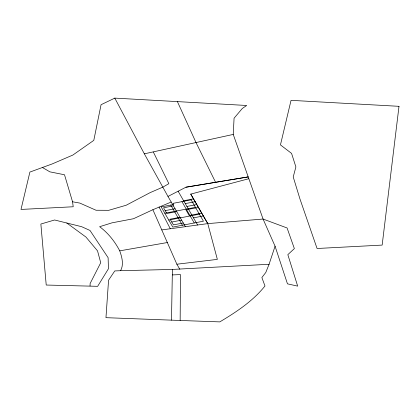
<?xml version="1.0" encoding="UTF-8"?>
<svg xmlns="http://www.w3.org/2000/svg" width="420" height="420" viewBox="0 0 420 420"><rect width="100%" height="100%" fill="white"/><g stroke="black" fill="none" stroke-linecap="round" stroke-linejoin="round"><path stroke-width="0.63" d="M42.389 167.459L49.87 171.848L64.512 174.767L72.55 201.789L73.217 206.761L21 209.438L29.888 172.074L52.201 163.931L72.854 155.053L93.797 140.369L101.062 104.706L114.791 98.112L246.692 105.483L242.309 108.455L234.071 118.214L233.242 134.426L263.067 219.046L275.063 246.204L269.084 264.274L265.781 272.486L261.87 277.557L264.983 285.983C252.877 301.124 236.318 312.029 219.807 321.888L180.154 320.476L180.474 274.58L172.305 274.927L171.491 320.156M172.305 274.927L172.373 269.441L269.084 264.274M90.048 285.931L90.127 283.495L100.727 262.741L97.54 250.877L85.932 237.038L66.806 223.02L54.605 219.986L40.866 224.033L46.221 285.038L97.65 286.319L108.444 268.753L108.113 257.686L90.001 230.459L81.653 226.7L66.806 223.02M180.154 320.476L105.961 317.672L108.565 280.198L114.765 270.937L120.598 270.695C124.026 264.39 121.942 257.197 119.742 250.845C114.875 241.511 108.124 232.969 99.629 226.7L112.019 222.836L133.465 218.736L152.88 209.711L171.208 202.036L185.409 226.669M114.791 98.112L144.344 153.825L167.969 196.434L185.971 187.199L248.062 176.935L185.971 187.199M248.808 178.726L190.754 194.103L207.774 223.613L217.355 259.387L176.862 264.212L152.88 209.711M233.242 134.426L144.344 153.825M183.624 200.755L193.494 198.859M173.423 205.884L163.548 207.779L166.84 213.481L176.71 211.58M185.267 203.606L195.137 201.71M165.191 210.63L175.066 208.735M186.91 206.456L196.781 204.556M164.813 213.234L195.447 207.349M198.424 207.407L185.908 209.816L189.194 215.513L201.716 213.108M179.996 217.282L170.126 219.177L173.413 224.879L183.283 222.983M168.756 220.075L199.395 214.184M171.77 222.028L181.64 220.133M193.484 217.854L203.359 215.953M119.742 250.845L167.554 242.503M161.779 229.918L207.774 223.613L263.067 219.046L287.075 227.966L294.362 248.593L287.831 254.657L297.675 286.125L287.464 283.841L275.063 246.204M120.598 270.695L172.373 269.441M72.55 201.789L79.837 203.086L96.044 210.247L108.722 210.31L126.205 205.228L150.181 192.607L162.934 187.084L168.877 183.682L153.374 152.082M176.862 264.212L179.812 269.278M190.733 194.098L207.774 223.613M167.969 196.434L171.208 202.036M178.127 191.226L197.605 224.999M181.949 201.642L194.25 222.973M170.762 205.065L182.406 225.246M159.059 207.039L170.294 228.732M215.476 182.07L196.082 142.7L177.413 101.63M399 106.323L382.158 245.086L317.074 248.493L299.948 198.944L293.228 176.957L295.89 166.94L291.575 153.41L280.45 144.9L291.039 100.343L399 106.323M191.137 199.873L173.061 203.348L173.722 204.498L161.165 206.913L172.804 227.094L203.443 221.203L191.137 199.873"/></g></svg>
